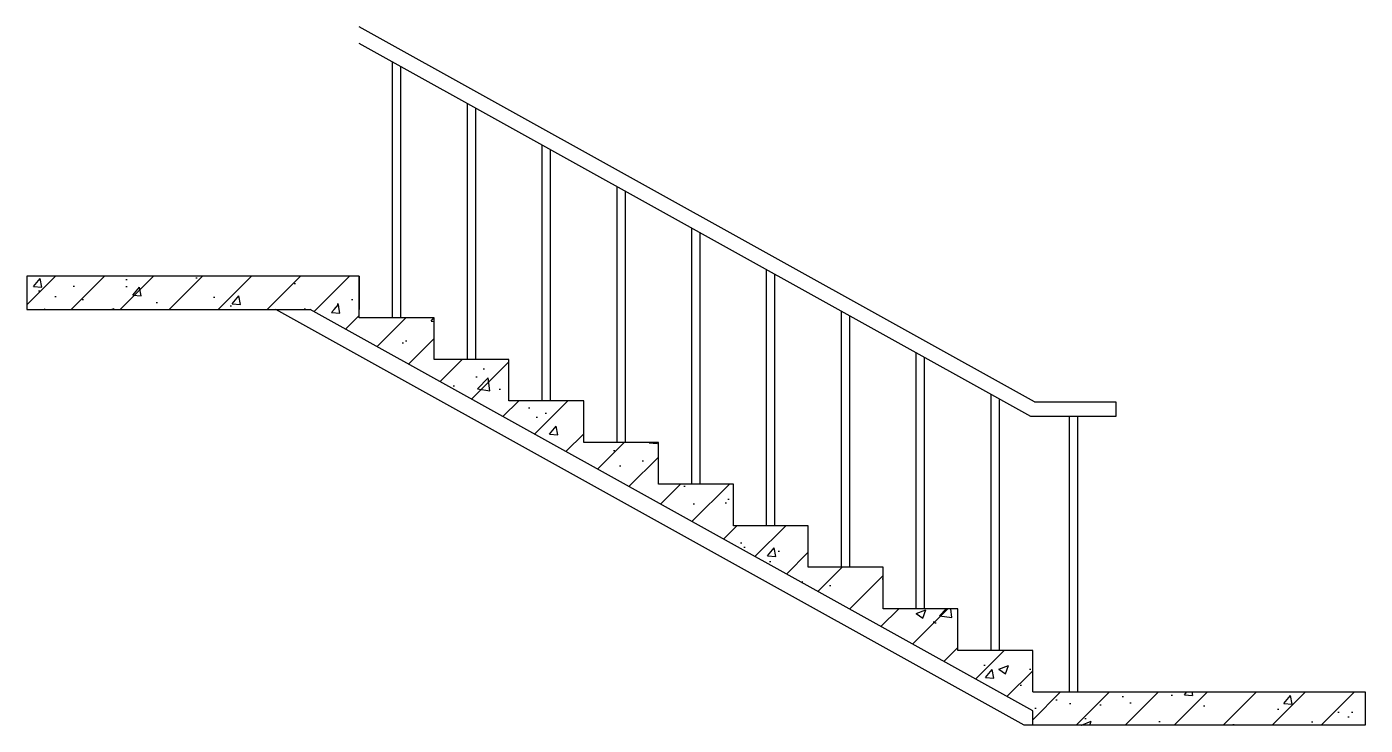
# Model space of a CAD drawing. Extents: x -4830 to 0, y 0 to 2520.
import ezdxf

# ---------------------------------------------------------------- set-up
doc = ezdxf.new("R2010")
doc.units = 0
doc.header["$LTSCALE"] = 1000
doc.header["$MEASUREMENT"] = 0
for name, color, linetype in [('PUB_HATCH', 8, 'Continuous'), ('S_E_STAIR', 4, 'Continuous'), ('S_STAIR', 9, 'Continuous')]:
    doc.layers.add(name, color=color, linetype=linetype)
pattern_1 = [(45, (64.41, 46.62), (-88.3883, 88.3883), []), (50, (64.4, 46.62), (358.63, -31.376), [37.5, -412.5]), (355, (64.4, 46.62), (-69.376, 376.096), [30, -330]), (100.4514, (94.3, 44), (289.255, 344.72), [31.87, -350.57]), (46.184, (64.4, 146.6), (533.62, -82.76), [56.25, -618.75]), (96.636, (108.9, 139.7), (467.33, 487.06), [47.805, -525.856]), (351.184, (64.4, 146.6), (467.33, 487.06), [45, -495]), (21, (114.4, 121.62), (298.454, -201.31), [37.5, -412.5]), (326, (114.4, 121.62), (121.658, 362.575), [30, -330]), (71.4514, (139.3, 104.84), (420.111, 161.265), [31.87, -350.57]), (37.5, (64.41, 46.62), (6.08, 166.447), [0, -326, 0, -335, 0, -331.25]), (7.5, (64.41, 46.62), (131.535, 197.206), [0, -191, 0, -318.5, 0, -126.25]), (327.5, (-47.09, 46.62), (266.9112, -11.2774), [0, -125, 0, -390, 0, -517.5]), (317.5, (-97.09, 46.62), (291.593, 50.052), [0, -162.5, 0, -259, 0, -367.5])]

msp = doc.modelspace()

# ---------------------------------------------------------------- hatches: boundary and pattern name
at = {"layer": 'PUB_HATCH'}
h = msp.add_hatch(dxfattribs=at)
h.set_pattern_fill('钢筋混凝土', color=256, scale=50, style=0)
h.set_pattern_definition(pattern_1)
h.paths.add_polyline_path([(-3630, 1620), (-4830, 1620), (-4830, 1500), (-3630, 1500)])
h = msp.add_hatch(dxfattribs=at)
h.set_pattern_fill('钢筋混凝土', color=256, scale=50, style=0)
h.set_pattern_definition(pattern_1)
h.paths.add_polyline_path([(-1200, 120), (-1200, 270), (-1470, 270), (-1470, 420), (-1740, 420), (-1740, 570), (-2010, 570), (-2010, 720), (-2280, 720), (-2280, 870), (-2550, 870), (-2550, 1020), (-2820, 1020), (-2820, 1170), (-3090, 1170), (-3090, 1320), (-3360, 1320), (-3360, 1470), (-3630, 1470), (-3630, 1500), (-3807.5, 1500), (-1200, 51.4)])
h = msp.add_hatch(dxfattribs=at)
h.set_pattern_fill('钢筋混凝土', color=256, scale=50, style=0)
h.set_pattern_definition(pattern_1)
h.paths.add_polyline_path([(0, 120), (0, 0), (-1200, 0), (-1200, 120)])

# ---------------------------------------------------------------- linework, layer by layer
at = {"layer": 'S_E_STAIR'}
for p, q in [((-1193.2, 1166.2), (-3630, 2520)), ((-1206.8, 1113.8), (-3630, 2460)), ((-3510, 1470), (-3510, 2393.3)), ((-3480, 1470), (-3480, 2376.7)), ((-3240, 1320), (-3240, 2243.3)), ((-3210, 1320), (-3210, 2226.7)), ((-2970, 1170), (-2970, 2093.3)), ((-2940, 1170), (-2940, 2076.7)), ((-2700, 1020), (-2700, 1943.3)), ((-2670, 1020), (-2670, 1926.7)), ((-2430, 870), (-2430, 1793.3)), ((-2400, 870), (-2400, 1776.7)), ((-2160, 720), (-2160, 1643.3)), ((-2130, 720), (-2130, 1626.7)), ((-1231.1, 0), (-3931.1, 1500)), ((-1890, 570), (-1890, 1493.3)), ((-1860, 570), (-1860, 1476.7)), ((-1620, 420), (-1620, 1343.3)), ((-1590, 420), (-1590, 1326.7)), ((-1350, 270), (-1350, 1193.3)), ((-1320, 270), (-1320, 1176.7)), ((-1068.4, 1113.8), (-1068.4, 120)), ((-1038.4, 1113.8), (-1038.4, 120)), ((-1200, 0), (-1231.1, 0))]:
    msp.add_line(p, q, dxfattribs=at)
msp.add_lwpolyline([(-1193.2, 1166.2), (-900, 1166.2), (-900, 1113.8), (-1206.8, 1113.8)], dxfattribs=at)
at = {"layer": 'S_STAIR'}
for p, q in [((-3630, 1620), (-4830, 1620)), ((-4830, 1620), (-4830, 1500)), ((-3630, 1470), (-3630, 1620)), ((-3630, 1620), (-3630, 1500)), ((-4830, 1500), (-3807.5, 1500)), ((-1200, 51.4), (-3807.5, 1500)), ((-3360, 1470), (-3630, 1470)), ((-3360, 1320), (-3360, 1470)), ((-3090, 1320), (-3360, 1320)), ((-3090, 1170), (-3090, 1320)), ((-2820, 1170), (-3090, 1170)), ((-2820, 1020), (-2820, 1170)), ((-2550, 1020), (-2820, 1020)), ((-2550, 870), (-2550, 1020)), ((-2280, 870), (-2550, 870)), ((-2280, 720), (-2280, 870)), ((-2010, 720), (-2280, 720)), ((-2010, 570), (-2010, 720)), ((-1740, 570), (-2010, 570)), ((-1740, 420), (-1740, 570)), ((-1470, 420), (-1740, 420)), ((-1470, 270), (-1470, 420)), ((-1200, 270), (-1470, 270)), ((-1200, 120), (-1200, 270)), ((-1200, 120), (0, 120)), ((0, 120), (0, 0)), ((-1200, 0), (-1200, 51.4)), ((0, 0), (-1200, 0))]:
    msp.add_line(p, q, dxfattribs=at)

doc.saveas('drawing.dxf')
